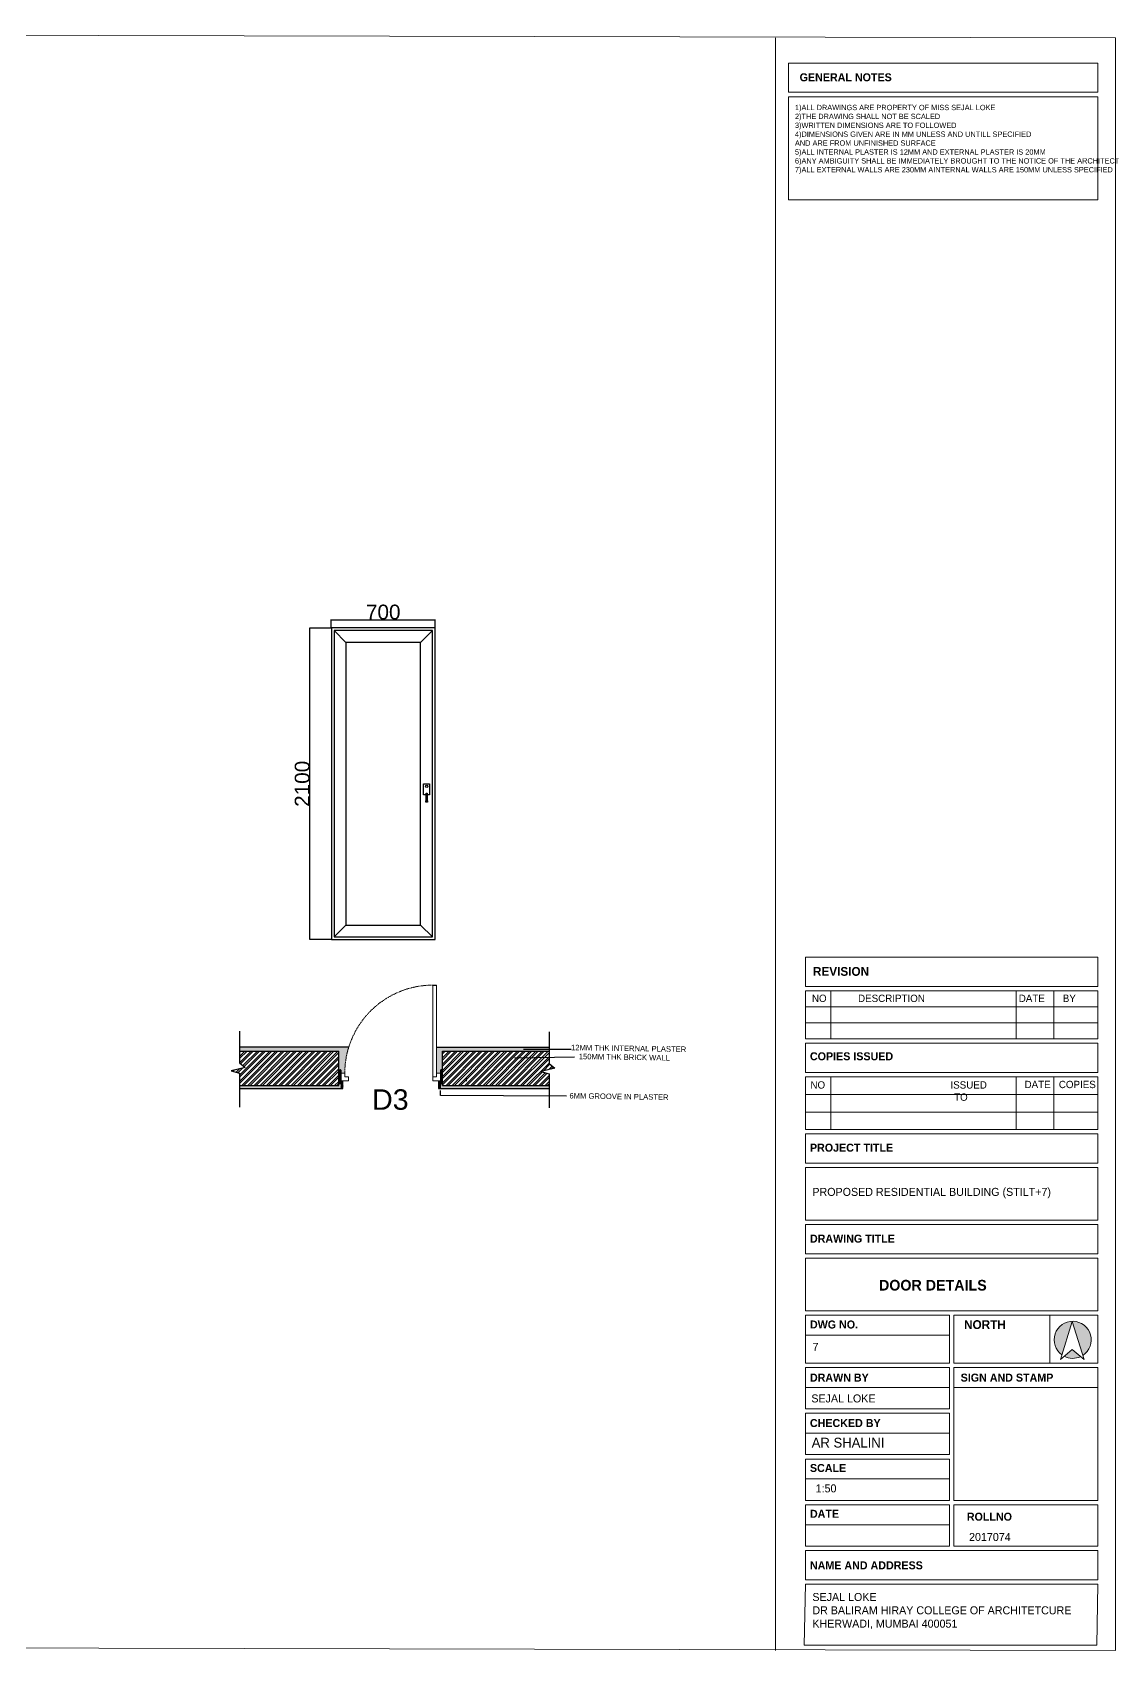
# Model space of a CAD drawing. Header units: millimetres. Extents: x -1932176 to 78768, y -1967 to 1266654.
# Drawn here: x -245063 to -237758, y 431107 to 442014 of the extents above; entities that cross this region are included whole.
import ezdxf

# ---------------------------------------------------------------- set-up
doc = ezdxf.new("R2010")
doc.units = ezdxf.units.MM
doc.linetypes.add('DASHED2', pattern=[9.525, 6.35, -3.175])
for name, color, linetype, lineweight in [('DOOR', 7, 'Continuous', 20), ('LEVEL', 252, 'Continuous', 13), ('SHEET', 7, 'Continuous', 13)]:
    doc.layers.add(name, color=color, linetype=linetype, lineweight=lineweight)
doc.styles.add('20 scale', font='ARIALN.TTF', dxfattribs={"height": 0.2})
doc.styles.get("Standard").update_dxf_attribs({"font": 'arial.ttf'})
doc.dimstyles.new('ISO-25', dxfattribs={"dimtxt": 150, "dimasz": 2.5, "dimexe": 1.25, "dimexo": 0.625, "dimtad": 1, "dimtxsty": 'Standard', "dimcen": 2.5, "dimadec": 0, "dimazin": 0, "dimtfac": 1, "dimtmove": 0, "dimatfit": 3, "dimfxl": 1, "dimarcsym": 0})

# ---------------------------------------------------------------- blocks, each defined once
blk = doc.blocks.new('*D544')
at = {"color": 0, "lineweight": -2, "ltscale": 30, "transparency": 16777216}
for p, q in [((-243047, 438000), (-243047, 438056)), ((-243044, 438055), (-242349, 438055)), ((-242347, 438000), (-242347, 438056))]:
    blk.add_line(p, q, dxfattribs=at)
at = {"color": 0, "ltscale": 30, "transparency": 16777216}
for points in [[(-243044, 438055), (-243044, 438054), (-243047, 438055)], [(-242349, 438055), (-242349, 438054), (-242347, 438055)]]:
    blk.add_solid(points, dxfattribs=at)
at = {"layer": 'Defpoints', "color": 0, "ltscale": 30, "transparency": 16777216}
for p in [(-242347, 438055), (-243047, 437999), (-242347, 437999)]:
    blk.add_point(p, dxfattribs=at)
at = {"color": 0, "ltscale": 30, "transparency": 16777216, "insert": (-242697, 438106), "char_height": 100, "attachment_point": 5}
blk.add_mtext('700', dxfattribs=at)
blk = doc.blocks.new('*D545')
at = {"color": 0, "lineweight": -2, "ltscale": 30, "transparency": 16777216}
for p, q in [((-243047, 437999), (-243193, 437999)), ((-243192, 435902), (-243192, 437997)), ((-243047, 435899), (-243193, 435899))]:
    blk.add_line(p, q, dxfattribs=at)
at = {"color": 0, "ltscale": 30, "transparency": 16777216}
for points in [[(-243192, 437997), (-243191, 437997), (-243192, 437999)], [(-243192, 435902), (-243191, 435902), (-243192, 435899)]]:
    blk.add_solid(points, dxfattribs=at)
at = {"layer": 'Defpoints', "color": 0, "ltscale": 30, "transparency": 16777216}
for p in [(-243192, 437999), (-243047, 437999), (-243047, 435899)]:
    blk.add_point(p, dxfattribs=at)
at = {"color": 0, "ltscale": 30, "transparency": 16777216, "insert": (-243243, 436949), "char_height": 100, "attachment_point": 5, "rotation": 90}
blk.add_mtext('2100', dxfattribs=at)

msp = doc.modelspace()

# ---------------------------------------------------------------- hatches: boundary and pattern name
at = {"ltscale": 30}
h = msp.add_hatch(dxfattribs=at)
h.set_pattern_fill('AR-SAND', color=252, scale=0.27)
h.set_pattern_definition([(37.5, (-643493.599, -545.84), (-0.43200845, 13.2141574), [0, -10.42416, 0, -11.6586, 0, -11.14425]), (7.5, (-643493.599, -545.84), (12.13712864, 19.3542777), [0, -5.62356, 0, -9.39546, 0, -3.60045]), (327.5, (-643502.034, -545.84), (21.356794, 0.03880399), [0, -3.429, 0, -12.3444, 0, -16.1163]), (317.5, (-643502.034, -545.84), (20.6160242, 6.0190917), [0, -1.7145, 0, -8.09244, 0, -9.2583])])
h.paths.add_polyline_path([(-242929.45973, 435174.06918), (-243665.44996, 435175.32904), (-243665.44996, 435146.96287), (-242997.20919, 435146.69679), (-242997.30082, 434916.56987), (-243665.44996, 434916.56987), (-243665.44996, 434896.73583), (-242980.65767, 434896.7083), (-242980.65767, 434926.60123), (-242992.65767, 434926.60123), (-242992.65767, 435017.57391, -1), (-242980.65767, 435017.57391), (-242980.65767, 434998.37518), (-242956.16344, 434998.37518, -0.0751564696)])
h.paths.add_polyline_path([(-242296.65516, 435146.50922), (-241579.19833, 435146.40029), (-241579.19833, 435171.61612), (-242336.68533, 435172.72229), (-242336.68533, 434998.37518), (-242311.68533, 434998.37518), (-242311.68533, 435017.57391, -1), (-242299.68533, 435017.57391), (-242299.68533, 434926.60123), (-242311.68533, 434926.60123), (-242311.68533, 434896.51235), (-241579.19833, 434896.4533), (-241579.19833, 434916.56987), (-242296.69007, 434916.56987)])
h = msp.add_hatch(dxfattribs=at)
h.set_pattern_fill('ANSI32', color=252, scale=3.1)
h.set_pattern_definition([(45, (-643493.6, -545.84), (-20.8790955, 20.8790955), []), (45, (-643479.68, -545.84), (-20.8790955, 20.8790955), [])])
h.paths.add_polyline_path([(-242997.20919, 435146.69679), (-243665.44996, 435146.96287), (-243665.44996, 435068.08233), (-243627.08926, 435036.84123), (-243721.56963, 435014.24033), (-243665.44996, 434998.28781), (-243665.44996, 434916.56987), (-242997.30082, 434916.56987)])
h.paths.add_polyline_path([(-241540.83763, 435032.04792), (-241579.19833, 435063.28902), (-241579.19833, 435146.40029), (-242296.65516, 435146.50922), (-242296.69007, 434916.56987), (-241579.19833, 434916.56987), (-241579.19833, 434993.4945), (-241635.318, 435009.44702)])
h = msp.add_hatch()
h.set_pattern_fill('ANSI31', color=256, scale=2, angle=-90)
h.set_pattern_definition([(315, (-322166.18, 641173.3323), (4.49012806, 4.49012806), [])])
h.paths.add_polyline_path([(-242299.68533, 434926.60123), (-242299.68533, 435017.57391, 1), (-242311.68533, 435017.57391), (-242311.68533, 434926.60123)])
h.paths.add_polyline_path([(-242311.68533, 434896.51331), (-242311.68533, 434948.37518), (-242323.68533, 434948.37518), (-242323.68533, 434896.51331)])
h.paths.add_polyline_path([(-242980.65767, 434926.60123), (-242980.65767, 435017.57391, 1), (-242992.65767, 435017.57391), (-242992.65767, 434926.60123)])
h.paths.add_polyline_path([(-242968.65767, 434896.51331), (-242968.65767, 434948.37518), (-242980.65767, 434948.37518), (-242980.65767, 434926.60123), (-242980.65767, 434896.51331)])
at = {"layer": 'SHEET', "linetype": 'ByBlock', "lineweight": 20, "transparency": 33554687}
h = msp.add_hatch(color=256, dxfattribs=at)
h.dxf.hatch_style = 1
h.paths.add_polyline_path([(-238050.92015, 433325.63127), (-237979.86623, 433097.15608, 3.231701641), (-238120.95468, 433100.43398)])
h.paths.add_polyline_path([(-238050.92015, 433137.44774), (-238105.44791, 433090.91546, 0.2347967333), (-237994.25449, 433089.09104)])

# ---------------------------------------------------------------- linework, layer by layer
at = {"ltscale": 30}
for p, q in [((-242948.61494, 437901.32536), (-243028.61494, 437981.32536)), ((-242444.61494, 437901.32536), (-242364.61494, 437981.32536)), ((-242346.61494, 435899.32536), (-242346.61494, 436899.32536)), ((-242948.61494, 435997.32536), (-243028.61494, 435917.32536)), ((-242444.61494, 435997.32536), (-242364.61494, 435917.32536)), ((-242346.61494, 435899.32536), (-242346.87534, 435999.32502)), ((-242361.68533, 435592.37518), (-242336.68533, 435592.37518)), ((-243665.44996, 435282.59388), (-243665.44996, 435068.08233)), ((-241579.19833, 435277.80056), (-241579.19833, 435063.28902)), ((-243665.44996, 435068.08233), (-243627.08926, 435036.84123)), ((-241579.19833, 435063.28902), (-241540.83763, 435032.04792)), ((-243627.08926, 435036.84123), (-243721.56963, 435014.24033)), ((-243721.56963, 435014.24033), (-243665.44996, 434998.28781)), ((-243665.44996, 434998.28781), (-243665.44996, 434770.92933)), ((-241540.83763, 435032.04792), (-241635.318, 435009.44702)), ((-241635.318, 435009.44702), (-241579.19833, 434993.4945)), ((-241579.19833, 434993.4945), (-241579.19833, 434766.13601)), ((-243665.44996, 434916.56987), (-242997.30082, 434916.56987)), ((-242296.69007, 434916.56987), (-241579.19833, 434916.56987))]:
    msp.add_line(p, q, dxfattribs=at)
for p, q in [((-242929.45973, 435174.06918), (-243665.44996, 435175.32904)), ((-241579.19833, 435171.61612), (-242336.68533, 435172.72229))]:
    msp.add_line(p, q)
at = {"linetype": 'ByBlock', "transparency": 33554687}
for p, q in [((-243665.44996, 435146.96287), (-242997.20919, 435146.69679)), ((-242296.65516, 435146.50922), (-241579.19833, 435146.40029)), ((-243665.44996, 434896.73583), (-242968.65767, 434896.70781)), ((-242323.68533, 434896.51331), (-241579.19833, 434896.4533))]:
    msp.add_line(p, q, dxfattribs=at)
at = {"color": 252, "ltscale": 30}
for p, q in [((-242997.30082, 434916.56987), (-242997.20919, 435146.69679)), ((-242296.69007, 434916.56987), (-242296.65516, 435146.50922)), ((-241812.94986, 435102.73786), (-241408.19114, 435108.83809)), ((-241750.57095, 435159.89658), (-241429.66136, 435159.89658)), ((-242137.36716, 434969.88779), (-242137.02071, 434945.92483)), ((-242310.76151, 434848.54807), (-242310.53558, 434882.47538)), ((-241461.52974, 434842.89289), (-242310.76151, 434848.54807))]:
    msp.add_line(p, q, dxfattribs=at)
at = {"ltscale": 30}
for points in [[(-242346.61494, 435899.32536), (-242346.61494, 437999.32536), (-243046.61494, 437999.32536), (-243046.61494, 435899.32536)], [(-242364.61494, 435917.32536), (-242364.61494, 437981.32536), (-243028.61494, 437981.32536), (-243028.61494, 435917.32536)], [(-242444.61494, 435997.32536), (-242444.61494, 437901.32536), (-242948.61494, 437901.32536), (-242948.61494, 435997.32536)], [(-242424.34392, 436948.61464), (-242385.19066, 436948.61464), (-242385.19066, 436874.01061), (-242424.34392, 436874.01061)], [(-242409.32331, 436834.55935), (-242398.06141, 436834.55935), (-242398.06141, 436826.14406), (-242409.32331, 436826.14406)], [(-242406.41885, 436886.78198), (-242400.42959, 436886.78198), (-242400.42959, 436828.92396), (-242406.41885, 436828.92396)]]:
    msp.add_lwpolyline(points, close=True, dxfattribs=at)
msp.add_circle((-242403.38625, 436931.59514), 7.78553, dxfattribs=at)
at = {"layer": 'DOOR'}
for p, q in [((-242361.68533, 435592.37518), (-242361.68533, 434973.37518)), ((-242336.68533, 434973.37518), (-242336.68533, 435592.37518)), ((-242992.65767, 434926.60123), (-242992.65767, 435017.57391)), ((-242980.65767, 434896.51331), (-242980.65767, 435017.57391)), ((-242955.65767, 434998.37518), (-242980.65767, 434998.37518)), ((-242930.65767, 434948.37518), (-242980.65767, 434948.37518)), ((-242980.65767, 434948.37518), (-242968.65767, 434948.37518)), ((-242968.65767, 434948.37518), (-242968.65767, 434896.51331)), ((-242955.65767, 434998.37518), (-242955.65767, 434973.37518)), ((-242930.65767, 434973.37518), (-242955.65767, 434973.37518)), ((-242930.65767, 434948.37518), (-242930.65767, 434973.37518)), ((-242361.68533, 434948.37518), (-242361.68533, 434973.37518)), ((-242361.68533, 434973.37518), (-242336.68533, 434973.37518)), ((-242361.68533, 434948.37518), (-242311.68533, 434948.37518)), ((-242336.68533, 434998.37518), (-242311.68533, 434998.37518)), ((-242336.68533, 434998.37518), (-242336.68533, 434973.37518)), ((-242311.68533, 434948.37518), (-242323.68533, 434948.37518)), ((-242323.68533, 434948.37518), (-242323.68533, 434896.51331)), ((-242311.68533, 434896.51331), (-242311.68533, 435017.57391)), ((-242299.68533, 434926.60123), (-242299.68533, 435017.57391)), ((-242980.65767, 434926.60123), (-242992.65767, 434926.60123)), ((-242980.65767, 434896.51331), (-242968.65767, 434896.51331)), ((-242311.68533, 434896.51331), (-242323.68533, 434896.51331)), ((-242311.68533, 434926.60123), (-242299.68533, 434926.60123))]:
    msp.add_line(p, q, dxfattribs=at)
at = {"layer": 'DOOR', "linetype": 'DASHED2'}
msp.add_arc((-242361.68533, 434997.89687), 594.47831, 90, 182.364069995, dxfattribs=at)
at = {"layer": 'DOOR'}
for centre in [(-242986.65767, 435017.57391), (-242305.68533, 435017.57391)]:
    msp.add_arc(centre, 6, 0, 180, dxfattribs=at)
at = {"layer": 'SHEET'}
msp.add_line((-240051.69137, 441976.92216), (-240051.69137, 431107.14007), dxfattribs=at)
at = {"layer": 'SHEET', "linetype": 'ByBlock', "lineweight": 9}
for p, q in [((-237878.23889, 441609.5915), (-237878.23889, 441806.83916)), ((-237878.23889, 440885.57522), (-237878.23889, 441580.00435)), ((-239963.80628, 440885.57522), (-237878.23889, 440885.57522))]:
    msp.add_line(p, q, dxfattribs=at)
at = {"layer": 'SHEET', "linetype": 'Continuous', "lineweight": 9, "ltscale": 50}
msp.add_line((-239963.80628, 441609.5915), (-237991.32964, 441609.5915), dxfattribs=at)
at = {"layer": 'SHEET', "linetype": 'Continuous', "lineweight": 9, "ltscale": 2.5}
for p, q in [((-237991.32964, 441580.00435), (-239963.80628, 441580.00435)), ((-237878.23889, 441580.00435), (-239963.80628, 441580.00435)), ((-237878.23889, 435781.34577), (-237878.23889, 435588.6103)), ((-237878.23889, 435584.09811), (-237878.23889, 435781.34577)), ((-239850.71553, 435554.51096), (-237878.23889, 435554.51096)), ((-239850.71553, 435554.51096), (-239850.71553, 435229.71673)), ((-239678.55932, 435554.51096), (-239678.55932, 435229.71673)), ((-238428.77523, 435554.51096), (-238428.77523, 435229.71673)), ((-238175.83898, 435554.51096), (-238175.83898, 435229.71673)), ((-237878.23889, 435554.51096), (-237878.23889, 435229.71673)), ((-239850.71553, 435446.24621), (-237878.23889, 435446.24621)), ((-239850.71553, 435337.98147), (-237878.23889, 435337.98147)), ((-237878.23889, 435229.71673), (-239850.71553, 435229.71673)), ((-237878.23889, 435200.12958), (-237878.23889, 435002.88191)), ((-239850.71553, 434618.91338), (-239850.71553, 434973.29476)), ((-239850.71553, 434973.29476), (-237878.23889, 434973.29476)), ((-239678.55932, 434973.29476), (-239678.55932, 434618.91338)), ((-238428.77523, 434973.29476), (-238428.77523, 434618.91338)), ((-238175.83898, 434973.29476), (-238175.83898, 434618.91338)), ((-237878.23889, 434973.29476), (-237878.23889, 434618.91338)), ((-239850.71553, 434855.16764), (-237878.23889, 434855.16764)), ((-239850.71553, 434737.04051), (-237878.23889, 434737.04051)), ((-237878.23889, 434618.91338), (-239850.71553, 434618.91338)), ((-238879.27079, 433044.69918), (-238879.27079, 433367.71955)), ((-238849.68364, 433044.69918), (-238849.68364, 433367.71955)), ((-238201.25926, 433367.71955), (-238201.25926, 433044.69918)), ((-238879.27079, 432736.47167), (-238879.27079, 433015.11203)), ((-238849.68364, 432120.01664), (-238849.68364, 433015.11203)), ((-238879.27079, 432428.24415), (-238879.27079, 432706.88452)), ((-238879.27079, 432120.01664), (-238879.27079, 432398.657)), ((-238849.68364, 432120.01664), (-237878.23889, 432120.01664)), ((-238879.27079, 431811.78912), (-238879.27079, 432090.42949)), ((-238849.68364, 431811.78912), (-238849.68364, 432090.42949)), ((-238849.68364, 432090.42949), (-237878.23889, 432090.42949)), ((-238849.68364, 431811.78912), (-237878.23889, 431811.78912))]:
    msp.add_line(p, q, dxfattribs=at)
at = {"layer": 'SHEET', "linetype": 'ByBlock', "lineweight": 20}
for p, q in [((-238130.58637, 433069.46308), (-238050.92015, 433325.63127)), ((-237971.25393, 433069.46308), (-238050.92015, 433325.63127)), ((-238130.58637, 433069.46308), (-238050.92015, 433137.44774)), ((-237971.25393, 433069.46308), (-238050.92015, 433137.44774))]:
    msp.add_line(p, q, dxfattribs=at)
at = {"layer": 'SHEET'}
msp.add_lwpolyline([(-253428.66046, 442013.51802), (-237758.42082, 441976.92216), (-237758.42082, 431107.14007), (-253428.66046, 431143.73593)], close=True, dxfattribs=at)
at = {"layer": 'SHEET', "linetype": 'Continuous', "lineweight": 9, "ltscale": 2.5}
for points in [[(-237878.23889, 441609.5915), (-239963.80628, 441609.5915), (-239963.80628, 441806.83916), (-237878.23889, 441806.83916)], [(-239963.80628, 440885.57522), (-239963.80628, 441580.00435)], [(-237878.23889, 435584.09811), (-239850.71553, 435584.09811), (-239850.71553, 435781.34577), (-237878.23889, 435781.34577)], [(-239175.14228, 435200.12958), (-239850.71553, 435200.12958)], [(-239850.71553, 435002.88191), (-239850.71553, 435200.12958)], [(-237878.23889, 435002.88191), (-239850.71553, 435002.88191), (-239850.71553, 435200.12958), (-237878.23889, 435200.12958)], [(-239850.71553, 434618.91338), (-239850.71553, 434973.29476)], [(-237878.23889, 434589.32624), (-239850.71553, 434589.32624)], [(-239850.71553, 434392.07857), (-239850.71553, 434589.32624)], [(-239850.71553, 434008.11004), (-239850.71553, 434362.49142)], [(-237878.23889, 433978.52289), (-239850.71553, 433978.52289)], [(-239850.71553, 433781.27523), (-239850.71553, 433978.52289)], [(-239850.71553, 433397.3067), (-239850.71553, 433751.68808)], [(-238879.27079, 433233.10655), (-239850.71553, 433233.10655), (-239850.71553, 433367.71955), (-238879.27079, 433367.71955)], [(-238849.68364, 433367.71955), (-237878.23889, 433367.71955)], [(-237878.23889, 433367.71955), (-237878.23889, 433044.69918)], [(-238879.27079, 433044.69918), (-239850.71553, 433044.69918), (-239850.71553, 433233.10655), (-238879.27079, 433233.10655)], [(-238879.27079, 432880.49903), (-239850.71553, 432880.49903), (-239850.71553, 433015.11203), (-238879.27079, 433015.11203)], [(-237878.23889, 433044.69918), (-238849.68364, 433044.69918)], [(-238849.68364, 433015.11203), (-237878.23889, 433015.11203)], [(-237878.23889, 433015.11203), (-237878.23889, 432120.01664)], [(-238879.27079, 432736.47167), (-239850.71553, 432736.47167), (-239850.71553, 432880.49903), (-238879.27079, 432880.49903)], [(-238849.68364, 432880.49903), (-237878.23889, 432880.49903)], [(-238879.27079, 432572.27152), (-239850.71553, 432572.27152), (-239850.71553, 432706.88452), (-238879.27079, 432706.88452)], [(-238879.27079, 432428.24415), (-239850.71553, 432428.24415), (-239850.71553, 432572.27152), (-238879.27079, 432572.27152)], [(-238879.27079, 432264.044), (-239850.71553, 432264.044), (-239850.71553, 432398.657), (-238879.27079, 432398.657)], [(-238879.27079, 432120.01664), (-239850.71553, 432120.01664), (-239850.71553, 432264.044), (-238879.27079, 432264.044)], [(-238879.27079, 431955.81648), (-239850.71553, 431955.81648), (-239850.71553, 432090.42949), (-238879.27079, 432090.42949)], [(-237878.23889, 432090.42949), (-237878.23889, 431811.78912)], [(-238879.27079, 431811.78912), (-239850.71553, 431811.78912), (-239850.71553, 431955.81648), (-238879.27079, 431955.81648)], [(-237878.23889, 431782.20197), (-239850.71553, 431782.20197)]]:
    msp.add_lwpolyline(points, dxfattribs=at)
for points in [[(-239850.71553, 434589.32624), (-237878.23889, 434589.32624), (-237878.23889, 434392.07857), (-239850.71553, 434392.07857)], [(-239850.71553, 434362.49142), (-237878.23889, 434362.49142), (-237878.23889, 434008.11004), (-239850.71553, 434008.11004)], [(-239850.71553, 433978.52289), (-237878.23889, 433978.52289), (-237878.23889, 433781.27523), (-239850.71553, 433781.27523)], [(-239850.71553, 433751.68808), (-237878.23889, 433751.68808), (-237878.23889, 433397.3067), (-239850.71553, 433397.3067)], [(-239850.71553, 431782.20197), (-237878.23889, 431782.20197), (-237878.23889, 431584.95431), (-239850.71553, 431584.95431)], [(-239850.71553, 431555.36716), (-237878.23889, 431555.36716), (-237885.90745, 431143.80941), (-239858.3841, 431143.80941)]]:
    msp.add_lwpolyline(points, close=True, dxfattribs=at)
at = {"layer": 'SHEET', "linetype": 'ByBlock', "lineweight": 20}
for start, end in [(303.056834928, 234.281348044), (242.632966002, 295.487021519)]:
    msp.add_arc((-238048.01573, 433201.86956), 124.93706, start, end, dxfattribs=at)

# ---------------------------------------------------------------- texts
at = {"color": 252, "ltscale": 30}
for s, p in [('12MM THK INTERNAL PLASTER', (-241430.95698, 435153.85456)), ('150MM THK BRICK WALL', (-241378.69568, 435093.43795)), ('6MM GROOVE IN PLASTER', (-241441.71582, 434828.75226))]:
    msp.add_text(s, height=36.8078512, rotation=359.104102409, dxfattribs=at).set_placement(p)
at = {"layer": 'LEVEL'}
msp.add_text('D3', height=137.937206, dxfattribs=at).set_placement((-242772.0201, 434752.35254))
at = {"layer": 'SHEET', "linetype": 'ByBlock', "lineweight": 20, "attachment_point": 1}
for s, width, insert, char_height in [('{\\fCentury Gothic|b1|i0|c0|p34;GENERAL NOTES}', 2437.1509055, (-239889.05675, 441737.71951), 53.9217254), ('{\\fCentury Gothic|b1|i0|c0|p34;COPIES ISSUED}', 2437.1509055, (-239819.74792, 435139.68012), 53.9217254), ('{\\fCentury Gothic|b1|i0|c0|p34;PROJECT TITLE}', 2437.1509055, (-239819.74792, 434523.77374), 53.9217254), ('{\\fCentury Gothic|b0|i0|c0|p34;PROPOSED RESIDENTIAL BUILDING (STILT+7)}', 4907.5748606, (-239803.39515, 434225.8327), 53.9217254), ('{\\fCentury Gothic|b1|i0|c0|p34;DRAWING TITLE}', 2437.1509055, (-239819.74792, 433910.85473), 53.9217254), ('{\\fCentury Gothic|b1|i0|c0|p34;DOOR DETAILS}', 4907.5748606, (-239354.11051, 433605.85553), 71.8956339), ('{\\fCentury Gothic|b1|i0|c0|p34;DWG NO.}', 2437.1509055, (-239819.74792, 433332.12358), 53.9217254), ('{\\fCentury Gothic|b1|i0|c0|p34;DRAWN BY}', 2437.1509055, (-239819.74792, 432974.18459), 53.9217254), ('{\\fCentury Gothic|b1|i0|c0|p34;SIGN AND STAMP}', 2437.1509055, (-238803.42637, 432974.18459), 53.9217254), ('{\\fCentury Gothic|b1|i0|c0|p34;CHECKED BY}', 2437.1509055, (-239819.74792, 432667.93355), 53.9217254), ('{\\fCentury Gothic|b1|i0|c0|p34;SCALE}', 2437.1509055, (-239819.74792, 432365.06937), 53.9217254), ('{\\fCentury Gothic|b1|i0|c0|p34;DATE}', 2437.1509055, (-239819.74792, 432056.30952), 53.9217254), ('{\\fCentury Gothic|b1|i0|c0|p34;ROLLNO}', 2437.1509055, (-238761.79655, 432036.77984), 53.9217254), ('{\\fCentury Gothic|b1|i0|c0|p34;NAME AND ADDRESS}', 2437.1509055, (-239819.74792, 431708.92747), 53.9217254), ('{\\fCentury Gothic|b0|i0|c0|p34;SEJAL LOKE\\PDR BALIRAM HIRAY COLLEGE OF ARCHITETCURE \\PKHERWADI, MUMBAI 400051}', 4907.5748606, (-239803.39515, 431495.77165), 53.9217254)]:
    msp.add_mtext_dynamic_manual_height_columns(s, width=width, gutter_width=57.3737, heights=[0], dxfattribs=dict(at, insert=insert, char_height=char_height))
at = {"layer": 'SHEET', "linetype": 'ByBlock', "lineweight": 9, "insert": (-239920.84696, 441525.14629), "char_height": 35.947817, "attachment_point": 1}
msp.add_mtext_dynamic_manual_height_columns('{\\fCentury Gothic|b0|i0|c0|p34;1)ALL DRAWINGS ARE PROPERTY OF MISS SEJAL LOKE\\P2)THE DRAWING SHALL NOT BE SCALED \\P3)WRITTEN DIMENSIONS ARE TO FOLLOWED \\P4)DIMENSIONS GIVEN ARE IN MM UNLESS AND UNTILL SPECIFIED \\PAND ARE FROM UNFINISHED SURFACE \\P5)ALL INTERNAL PLASTER IS 12MM AND EXTERNAL PLASTER IS 20MM\\P6)ANY AMBIGUITY SHALL BE IMMEDIATELY BROUGHT TO THE NOTICE OF THE ARCHITECT \\P7)ALL EXTERNAL WALLS ARE 230MM AINTERNAL WALLS ARE 150MM UNLESS SPECIFIED}', width=5543.582225, gutter_width=57.3737, heights=[0], dxfattribs=at)
at = {"layer": 'SHEET', "linetype": 'Continuous', "lineweight": 9, "ltscale": 50, "attachment_point": 1, "style": '20 scale'}
for s, width, heights, insert, char_height in [('{\\fCentury Gothic|b1|i0|c0|p34;REVISION  }', 66.4831048, [6.59764], (-239799.28847, 435714.23511), 59.1742994), ('\\pi-45.903;{\\fCentury Gothic|b0|i0|c0|p34;NO}', 8.7279214, [4.14976], (-239760.37294, 435528.09916), 49.3119161), ('\\pi-192.01;{\\fCentury Gothic|b0|i0|c0|p34;DESCRIPTION}', 34.9161875, [4.14976], (-239303.31791, 435528.09916), 49.3119161), ('\\pi-73.289;{\\fCentury Gothic|b0|i0|c0|p34;DATE}', 12.8232824, [4.14976], (-238338.43264, 435528.09916), 49.3119161), ('\\pi-29.137;{\\fCentury Gothic|b0|i0|c0|p34;BY}', 13.5326087, [4.14976], (-238085.49639, 435528.09916), 49.3119161), ('\\pi-73.289;{\\fCentury Gothic|b0|i0|c0|p34;DATE}', 12.8232824, [4.14976], (-238299.40414, 434947.52399), 49.3119161), ('\\pi-110.48;{\\fCentury Gothic|b0|i0|c0|p34;COPIES}', 13.5326087, [4.14976], (-238031.00985, 434947.52399), 49.3119161), ('\\pi-45.903;{\\fCentury Gothic|b0|i0|c0|p34;NO}', 8.7279214, [4.14976], (-239770.58465, 434944.35177), 49.3119161), ('{\\fCentury Gothic|b1|i0|c0|p34;NORTH}', 30.7331048, [4.78312], (-238780.43876, 433334.02325), 59.1742994), ('{\\fCentury Gothic|b0|i0|c0|p34;7}', 689.9624133, [4.78312], (-239801.86351, 433181.39717), 53.9217254), ('{\\fCentury Gothic|b0|i0|c0|p34;SEJAL LOKE}', 2212.0658659, [4.78312], (-239810.44943, 432833.84006), 53.9217254), ('{\\fCentury Gothic|b0|i0|c0|p34;1:50}', 30.7331048, [4.78312], (-239781.3456, 432227.6232), 53.9217254)]:
    msp.add_mtext_dynamic_manual_height_columns(s, width=width, gutter_width=1125, heights=heights, dxfattribs=dict(at, insert=insert, char_height=char_height))
at = {"layer": 'SHEET', "linetype": 'Continuous', "lineweight": 9, "ltscale": 50}
note = msp.add_mtext_dynamic_manual_height_columns('\\pi-86.496;{\\fCentury Gothic|b0|i0|c0|p34;ISSUED }', width=34.9161875, gutter_width=430.8795, heights=[4.14976, 0], dxfattribs=dict(at, insert=(-239313.52962, 434944.35177), char_height=49.3119161, attachment_point=1, style='20 scale'))
for column, words in zip(note.columns.linked_columns, ['\\pi-24.496;{\\fCentury Gothic|b0|i0|c0|p34;TO}']):
    column.text = words
at = {"layer": 'SHEET', "color": 18, "linetype": 'Continuous', "lineweight": 9, "ltscale": 50, "true_color": 0x000000, "attachment_point": 1, "style": '20 scale'}
for s, width, insert, char_height in [('{\\fCentury Gothic|b0|i0|c0|p34;AR SHALINI }', 2212.0658659, (-239807.94956, 432541.83325), 65.9581074), ('{\\fCentury Gothic|b0|i0|c0|p34;2017074}', 689.9624133, (-238746.94937, 431900.09464), 53.9217254)]:
    msp.add_mtext_dynamic_manual_height_columns(s, width=width, gutter_width=1125, heights=[4.78312], dxfattribs=dict(at, insert=insert, char_height=char_height))

# ---------------------------------------------------------------- dimensions: what is measured, and where the dimension line sits
at = {"color": 252, "ltscale": 30}
dim = msp.add_linear_dim(base=(-242346.61494, 438054.66797), p1=(-243046.61494, 437999.32536), p2=(-242346.61494, 437999.32536), dimstyle='ISO-25', override={"dimtxt": 100}, dxfattribs=at)
dim.commit()
dim.dimension.update_dxf_attribs({"geometry": '*D544', "text_midpoint": (-242696.61494, 438106.35027)})
dim = msp.add_linear_dim(base=(-243191.59589, 437999.32536), p1=(-243046.61494, 435899.32536), p2=(-243046.61494, 437999.32536), angle=90, dimstyle='ISO-25', override={"dimtxt": 100}, dxfattribs=at)
dim.commit()
dim.dimension.update_dxf_attribs({"geometry": '*D545', "text_midpoint": (-243243.27819, 436949.32536)})

doc.saveas('drawing.dxf')
